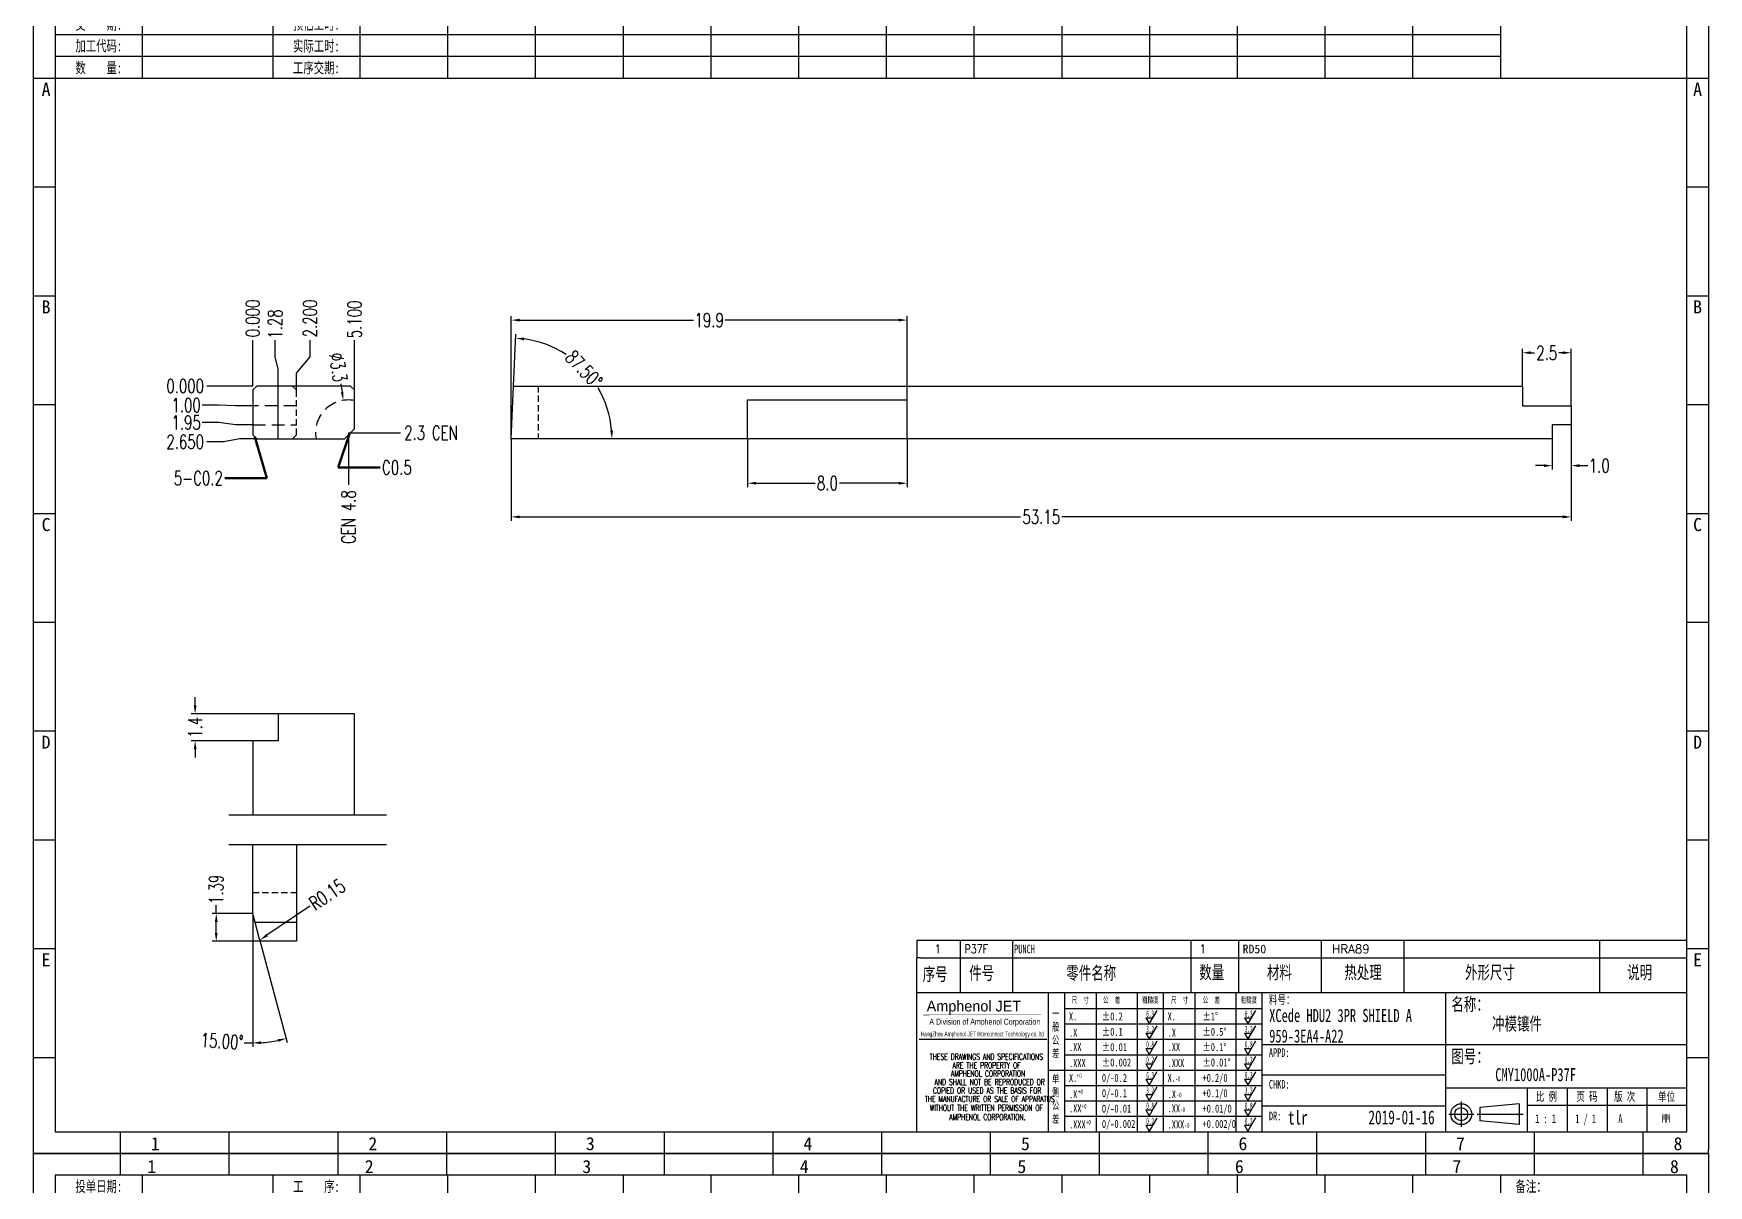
# Model space of a CAD drawing. Header units: millimetres. Extents: x -2852 to 5627, y -2271 to 1849.
# Drawn here: x -622.1 to -538.1, y -187.9 to -130.1 of the extents above; entities that cross this region are included whole.
import ezdxf
from ezdxf.enums import TextEntityAlignment as Align

# ---------------------------------------------------------------- set-up
doc = ezdxf.new("R2010")
doc.units = ezdxf.units.MM
doc.header["$PDSIZE"] = 3
doc.linetypes.add('DASHED', pattern=[19.05, 12.7, -6.35])
doc.linetypes.add('DASHED2', pattern=[9.525, 6.35, -3.175])
for name, color, linetype in [('1', 7, 'Continuous'), ('11', 4, 'DASHED2'), ('41', 1, 'Continuous'), ('PUNCH', 1, 'Continuous')]:
    doc.layers.add(name, color=color, linetype=linetype)
doc.styles.add('CH', font='仿宋_GB2312_0.ttf')
doc.styles.add('jet02', font='simplex.shx', dxfattribs={"width": 0.7})
doc.styles.add('SIMPLEX', font='SIMPLEX')
doc.styles.get("Standard").update_dxf_attribs({"font": '仿宋_GB2312_0.ttf', "width": 0.7})
doc.styles.add('TEXTSTYLE_1', font='TRIUMB.TTF')
doc.styles.add('TEXTSTYLE_2', font='TRIUM.TTF')
doc.styles.add('tk', font='', dxfattribs={"width": 0.7})
doc.styles.add('tk 2', font='仿宋_GB2312_0.ttf', dxfattribs={"width": 0.65})
doc.styles.add('tk 4', font='simplex.shx', dxfattribs={"width": 0.65, "bigfont": 'bigfont.shx'})
doc.styles.get('tk').set_extended_font_data('NSimSun')
doc.dimstyles.new('jet02', dxfattribs={"dimtxt": 3.5, "dimasz": 2.1, "dimexe": 1, "dimexo": 0, "dimgap": 0.5, "dimtad": 0, "dimtoh": 1, "dimdec": 3, "dimzin": 9, "dimdsep": 46, "dimtxsty": 'jet02', "dimcen": 0, "dimclrt": 256, "dimazin": 2, "dimtfac": 1, "dimtdec": 3, "dimtofl": 0, "dimtmove": 0, "dimatfit": 1, "dimfxl": 0, "dimarcsym": 0})

# ---------------------------------------------------------------- blocks, each defined once
blk = doc.blocks.new('A3-N')
at = {"layer": '1', "color": 1}
for p, q in [((0, 0), (0, 296.73)), ((0, 296.73), (420, 296.73)), ((21.82, 291.27), (21.82, 296.73)), ((49.09, 291.27), (49.09, 296.73)), ((76.36, 291.27), (76.36, 296.73)), ((103.64, 291.27), (103.64, 296.73)), ((103.64, 291.27), (103.64, 296.73)), ((103.64, 291.27), (103.64, 296.73)), ((130.91, 291.27), (130.91, 296.73)), ((158.18, 291.27), (158.18, 296.73)), ((185.45, 291.27), (185.45, 296.73)), ((212.73, 291.27), (212.73, 296.73)), ((240, 291.27), (240, 296.73)), ((267.27, 291.27), (267.27, 296.73)), ((294.55, 291.27), (294.55, 296.73)), ((321.82, 291.27), (321.82, 296.73)), ((349.09, 291.27), (349.09, 296.73)), ((376.36, 291.27), (376.36, 296.73)), ((403.64, 291.27), (403.64, 296.73)), ((420, 296.73), (420, 1)), ((5.45, 269.45), (0, 269.45)), ((420, 269.45), (414.55, 269.45)), ((5.45, 242.18), (0, 242.18)), ((420, 242.18), (414.55, 242.18)), ((5.45, 214.91), (0, 214.91)), ((420, 214.91), (414.55, 214.91)), ((5.45, 187.64), (0, 187.64)), ((420, 187.64), (414.55, 187.64)), ((5.45, 160.36), (0, 160.36)), ((420, 160.36), (414.55, 160.36)), ((5.45, 133.09), (0, 133.09)), ((420, 133.09), (414.55, 133.09)), ((5.45, 105.82), (0, 105.82)), ((420, 105.82), (414.55, 105.82)), ((5.45, 78.55), (0, 78.55)), ((420, 78.55), (414.55, 78.55)), ((5.45, 51.27), (0, 51.27)), ((420, 51.27), (414.55, 51.27)), ((222.45, 49.09), (221.45, 49.09)), ((221.45, 49.09), (221.45, 40.36)), ((222.45, 49.09), (414.55, 49.09)), ((232.36, 49.09), (232.36, 40.36)), ((245.45, 49.09), (245.45, 40.36)), ((290.18, 49.09), (290.18, 40.36)), ((302.18, 49.09), (302.18, 40.36)), ((322.91, 49.09), (322.91, 40.36)), ((343.64, 49.09), (343.64, 40.36)), ((392.73, 40.36), (392.73, 49.09)), ((258.55, 40.36), (258.55, 5.44)), ((266.45, 40.36), (266.45, 5.44)), ((276.78, 40.36), (276.78, 5.45)), ((291.18, 40.36), (291.18, 5.45)), ((301.51, 40.37), (301.51, 5.46)), ((308.01, 40.36), (308.01, 5.45)), ((354.09, 40.36), (354.09, 5.45)), ((308.01, 32.39), (258.55, 32.39)), ((308.01, 28.54), (258.55, 28.54)), ((414.55, 27.27), (308.01, 27.27)), ((5.45, 24), (0, 24)), ((308.01, 24.69), (258.55, 24.69)), ((420, 24), (414.55, 24)), ((308.01, 16.99), (258.55, 16.99)), ((354.09, 19.63), (308.01, 19.63)), ((308.01, 13.14), (258.55, 13.14)), ((414.55, 16.36), (354.09, 16.36)), ((374.55, 16.36), (374.55, 5.45)), ((384.55, 16.36), (384.55, 5.45)), ((394.55, 16.36), (394.55, 5.45)), ((404.55, 16.36), (404.55, 5.45)), ((308.01, 9.29), (258.55, 9.29)), ((308.01, 11.99), (354.09, 11.99)), ((372.51, 12.49), (362.69, 11.5)), ((362.69, 11.5), (362.69, 8.23)), ((372.51, 12.49), (372.51, 7.25)), ((414.55, 12), (374.55, 12)), ((21.82, 0), (21.82, 5.45)), ((49.09, 0), (49.09, 5.45)), ((76.36, 0), (76.36, 5.45)), ((103.64, 0), (103.64, 5.45)), ((130.91, 0), (130.91, 5.45)), ((158.18, 0), (158.18, 5.45)), ((185.45, 0), (185.45, 5.45)), ((212.73, 0), (212.73, 5.45)), ((240, 0), (240, 5.45)), ((267.27, 0), (267.27, 5.45)), ((294.55, 0), (294.55, 5.45)), ((321.82, 0), (321.82, 5.45)), ((349.09, 0), (349.09, 5.45)), ((372.51, 7.25), (362.69, 8.23)), ((376.36, 0), (376.36, 5.45)), ((403.64, 0), (403.64, 5.45)), ((1, 0), (0, 0)), ((420, 0), (1, 0)), ((420, 0), (420, 1))]:
    blk.add_line(p, q, dxfattribs=at)
at = {"layer": '1'}
for p, q in [((414.55, 278.18), (414.55, 284.73)), ((221.45, 40.36), (221.45, 5.45)), ((221.45, 40.36), (414.55, 40.36)), ((221.45, 40.36), (414.55, 40.36)), ((254.41, 40.36), (254.41, 5.45)), ((283.28, 40.36), (283.28, 5.45)), ((308.01, 36.24), (258.55, 36.24)), ((222.08, 28.67), (254.12, 28.67)), ((308.01, 20.84), (254.41, 20.84))]:
    blk.add_line(p, q, dxfattribs=at)
at = {"layer": '1', "color": 1, "ltscale": 0.05}
for p, q in [((278.93, 34.04), (279.79, 32.56)), ((278.93, 34.04), (280.65, 34.04)), ((281.68, 35.84), (279.79, 32.56)), ((303.66, 34.05), (304.52, 32.56)), ((303.66, 34.05), (305.38, 34.05)), ((306.41, 35.84), (304.52, 32.56)), ((278.93, 30.19), (279.79, 28.71)), ((278.93, 30.19), (280.65, 30.19)), ((281.68, 31.99), (279.79, 28.71)), ((303.66, 30.2), (305.38, 30.2)), ((303.66, 30.2), (304.52, 28.71)), ((306.41, 31.99), (304.52, 28.71)), ((278.93, 26.34), (279.79, 24.86)), ((278.93, 26.34), (280.65, 26.34)), ((281.68, 28.14), (279.79, 24.86)), ((303.66, 26.35), (304.52, 24.86)), ((303.66, 26.35), (305.38, 26.35)), ((306.41, 28.14), (304.52, 24.86)), ((278.93, 22.49), (280.65, 22.49)), ((278.93, 22.49), (279.79, 21.01)), ((281.68, 24.29), (279.79, 21.01)), ((303.66, 22.5), (305.38, 22.5)), ((303.66, 22.5), (304.52, 21.01)), ((306.41, 24.29), (304.52, 21.01)), ((278.93, 18.66), (279.79, 17.17)), ((278.93, 18.66), (280.65, 18.66)), ((281.68, 20.45), (279.79, 17.17)), ((303.66, 18.66), (304.52, 17.18)), ((303.66, 18.66), (305.38, 18.66)), ((306.41, 20.46), (304.52, 17.18)), ((278.93, 14.81), (280.65, 14.81)), ((278.93, 14.81), (279.79, 13.32)), ((281.68, 16.6), (279.79, 13.32)), ((281.68, 12.75), (279.79, 9.47)), ((303.66, 14.81), (305.38, 14.81)), ((303.66, 14.81), (304.52, 13.33)), ((306.41, 16.61), (304.52, 13.33)), ((306.41, 12.76), (304.52, 9.48)), ((278.93, 10.96), (279.79, 9.47)), ((278.93, 10.96), (280.65, 10.96)), ((281.68, 8.9), (279.79, 5.62)), ((303.66, 10.96), (304.52, 9.48)), ((303.66, 10.96), (305.38, 10.96)), ((306.41, 8.91), (304.52, 5.63)), ((278.93, 7.11), (279.79, 5.62)), ((278.93, 7.11), (280.65, 7.11)), ((303.66, 7.11), (305.38, 7.11)), ((303.66, 7.11), (304.52, 5.63))]:
    blk.add_line(p, q, dxfattribs=at)
at = {"layer": '1', "color": 1, "ltscale": 0.1}
for p, q in [((358.01, 13.02), (358.01, 6.71)), ((354.86, 9.87), (361.17, 9.87)), ((362.03, 9.87), (373.54, 9.87))]:
    blk.add_line(p, q, dxfattribs=at)
at = {"layer": '1'}
blk.add_lwpolyline([(221.45, 5.45), (414.55, 5.45), (414.55, 291.27), (5.45, 291.27), (5.45, 5.45), (414.55, 5.45)], dxfattribs=at)
at = {"layer": '1', "color": 7, "linetype": 'Continuous', "const_width": 0.123}
blk.add_lwpolyline([(223.11, 34.74), (252.6, 34.76)], dxfattribs=at)
at = {"layer": '1', "color": 1}
for radius in [2.62, 1.64]:
    blk.add_circle((358.01, 9.87), radius, dxfattribs=at)
at = {"layer": '41'}
for p, q in [((27.27, 291.27), (27.27, 269.45)), ((60, 291.27), (60, 269.45)), ((81.82, 291.27), (81.82, 269.45)), ((103.82, 291.27), (103.82, 269.45)), ((125.82, 291.27), (125.82, 269.45)), ((147.82, 291.27), (147.82, 269.45)), ((169.82, 291.27), (169.82, 269.45)), ((191.82, 291.27), (191.82, 269.45)), ((213.82, 291.27), (213.82, 269.45)), ((235.82, 291.27), (235.82, 269.45)), ((257.82, 291.27), (257.82, 269.45)), ((279.82, 291.27), (279.82, 269.45)), ((301.82, 291.27), (301.82, 269.45)), ((323.82, 291.27), (323.82, 269.45)), ((345.82, 291.27), (345.82, 269.45)), ((367.82, 291.27), (367.82, 269.45)), ((367.82, 285.82), (5.45, 285.82)), ((367.82, 280.36), (5.45, 280.36)), ((367.82, 274.91), (5.45, 274.91)), ((414.55, 269.45), (5.45, 269.45))]:
    blk.add_line(p, q, dxfattribs=at)
at = {"layer": '1', "color": 1}
for s, p in [('1', (29.64, 295.11)), ('2', (84.18, 295.11)), ('3', (138.73, 295.11)), ('4', (193.27, 295.11)), ('5', (247.82, 295.11)), ('6', (302.36, 295.11)), ('7', (356.91, 295.11)), ('8', (411.45, 295.11)), ('1', (30.53, 4.11)), ('2', (85.08, 4.11)), ('3', (139.62, 4.11)), ('4', (194.17, 4.11)), ('5', (248.72, 4.11)), ('6', (303.26, 4.11)), ('7', (357.81, 4.11)), ('8', (412.35, 4.11))]:
    blk.add_text(s, height=3.27, dxfattribs=at).set_placement(p, align=Align.TOP_CENTER)
at = {"layer": '1', "style": 'tk', "width": 0.7}
for s, p in [('投单日期:', (16.36, 288.55)), ('工    序:', (70.91, 288.55)), ('备注：', (375.51, 288.55)), ('交    期:', (16.36, 283.09)), ('预估工时:', (70.91, 283.09)), ('加工代码:', (16.36, 277.64)), ('实际工时:', (70.91, 277.64)), ('数    量:', (16.36, 272.18)), ('工序交期:', (70.91, 272.18))]:
    blk.add_text(s, height=2.727, dxfattribs=at).set_placement(p, align=Align.MIDDLE)
at = {"layer": '1', "color": 1}
for s, p in [('A', (2.04, 268.36)), ('B', (2.04, 213.82)), ('C', (2.04, 159.27)), ('D', (2.04, 104.73)), ('E', (2.04, 50.18))]:
    blk.add_text(s, height=3.27, dxfattribs=at).set_placement(p, align=Align.TOP_LEFT)
for s, p in [('A', (418.37, 268.36)), ('B', (418.37, 213.82)), ('C', (418.37, 159.27)), ('D', (418.37, 104.73)), ('E', (418.37, 50.18))]:
    blk.add_text(s, height=3.27, dxfattribs=at).set_placement(p, align=Align.TOP_RIGHT)
at = {"layer": '1', "color": 1, "style": 'tk 2', "width": 0.7}
for s, height, p in [('序号', 3.273, (222.96, 43.34)), ('件号', 3.273, (234.62, 43.61)), ('零件名称', 3.273, (258.97, 43.61)), ('数量', 3.273, (292.3, 43.78)), ('材料', 3.273, (309.27, 43.78)), ('热处理', 3.273, (328.71, 43.78)), ('外形尺寸', 3.273, (358.94, 43.78)), ('说明', 3.273, (399.61, 43.78)), ('料号：', 2.182, (309.77, 37.46)), ('名称：', 3.273, (355.52, 35.79)), ('图号：', 3.273, (355.52, 22.7)), ('比 例', 2.182, (376.69, 13.18)), ('页 码', 2.182, (386.85, 13.18)), ('版 次', 2.182, (396.31, 13.18)), ('单位', 2.182, (407.35, 13.18))]:
    blk.add_text(s, height=height, dxfattribs=at).set_placement(p)
at = {"layer": '1', "color": 7, "linetype": 'Continuous', "style": 'TEXTSTYLE_1'}
blk.add_text('Amphenol JET', height=2.7, dxfattribs=at).set_placement((223.96, 35.61))
at = {"layer": '1', "color": 7, "linetype": 'Continuous'}
for s, height, style, width, p in [('A Division of Amphenol Corporation', 1.5, 'TEXTSTYLE_2', 0.7, (224.64, 32.29)), ('HangZhou Amphenol JET Interconnect Technology co.,ltd ', 1.2, 'TEXTSTYLE_2', 0.6, (222.47, 29.36)), ('THESE DRAWINGS AND SPECIFICATIONS', 1.5, 'tk 4', 0.6, (224.73, 23.52)), ('ARE THE PROPERTY OF', 1.5, 'tk 4', 0.6, (230.45, 21.35)), ('AND SHALL NOT BE REPRODUCED OR', 1.5, 'tk 4', 0.6, (225.95, 17.17)), ('AMPHENOL CORPORATION', 1.5, 'tk 4', 0.6, (230.04, 19.27)), ('THE MANUFACTURE OR SALE OF APPARATUS', 1.5, 'tk 4', 0.6, (223.5, 12.92)), ('COPIED OR USED AS THE BASIS FOR', 1.5, 'tk 4', 0.6, (225.54, 15.02)), ('WITHOUT THE WRITTEN PERMISSION OF', 1.5, 'tk 4', 0.6, (224.73, 10.67)), ('AMPHENOL CORPORATION.', 1.5, 'tk 4', 0.6, (229.63, 8.4))]:
    blk.add_text(s, height=height, dxfattribs=dict(at, style=style, width=width)).set_placement(p)
at = {"layer": '1', "color": 1, "style": 'tk 2', "width": 0.7}
for s, p in [('X.', (259.64, 34.37)), ('%%P0.2', (267.9, 34.37)), ('X.', (284.37, 34.37)), ('%%P1%%D', (293.12, 34.37)), ('.X', (259.64, 30.28)), ('%%P0.1', (267.9, 30.52)), ('.X', (284.37, 30.28)), ('%%P0.5%%D', (293.12, 30.52)), ('.XX', (259.64, 26.71)), ('%%P0.01', (267.9, 26.67)), ('.XX', (284.37, 26.71)), ('%%P0.1%%D', (293.12, 26.67)), ('.XXX', (259.64, 22.68)), ('%%P0.002', (267.9, 22.82)), ('.XXX', (284.37, 22.68)), ('%%P0.01%%D', (293.12, 22.82)), ('X.', (259.64, 18.97)), ('0/-0.2', (267.9, 18.97)), ('X.', (284.37, 18.97)), ('+0.2/0', (293.12, 18.97)), ('.X', (259.64, 14.88)), ('0/-0.1', (267.9, 15.12)), ('.X', (284.37, 14.88)), ('+0.1/0', (293.12, 15.12)), ('.XX', (259.64, 11.31)), ('0/-0.01', (267.9, 11.27)), ('0/-0.002', (267.9, 7.42)), ('.XX', (284.37, 11.31)), ('+0.01/0', (293.12, 11.27)), ('+0.002/0', (293.12, 7.42)), ('.XXX', (259.64, 7.28)), ('.XXX', (284.37, 7.28))]:
    blk.add_text(s, height=2, dxfattribs=at).set_placement(p, align=Align.MIDDLE_LEFT)
at = {"layer": '1', "color": 1, "ltscale": 0.05, "style": 'tk 2', "width": 0.5}
for s, p in [('6.3', (279.01, 34.26)), ('6.3', (303.74, 34.27)), ('3.2', (279.01, 30.41)), ('3.2', (303.74, 30.42)), ('0.8', (279.01, 26.56)), ('0.8', (303.74, 26.57)), ('0.2', (279.01, 22.71)), ('0.2', (303.74, 22.72)), ('6.3', (279.01, 18.87)), ('6.3', (303.74, 18.88)), ('3.2', (279.01, 15.02)), ('0.8', (279.01, 11.17)), ('3.2', (303.74, 15.03)), ('0.8', (303.74, 11.18)), ('0.2', (279.01, 7.32)), ('0.2', (303.74, 7.33))]:
    blk.add_text(s, height=1.6, dxfattribs=at).set_placement(p)
at = {"layer": '1', "style": 'tk 2', "width": 0.7}
for s, p in [('APPD:', (309.77, 24.21)), ('CHKD:', (309.77, 16.27)), ('DR:', (309.77, 8.35))]:
    blk.add_text(s, height=2.182, dxfattribs=at).set_placement(p)
at = {"layer": '1', "color": 7, "style": 'tk 2', "width": 0.7}
blk.add_text('MM', height=2.182, dxfattribs=at).set_placement((408.31, 7.75))
at = {"layer": '1', "color": 1, "ltscale": 0.05, "char_height": 1.5, "width": 6.3627, "attachment_point": 1, "style": 'tk 2'}
for s, insert in [('尺  寸', (260.31, 39.25)), ('公  差', (268.17, 39.25)), ('粗糙度', (277.98, 39.25)), ('尺  寸', (285.2, 39.25)), ('公  差', (293.18, 39.25)), ('粗糙度', (302.71, 39.26))]:
    blk.add_mtext(s, dxfattribs=dict(at, insert=insert))
at = {"layer": '1', "ltscale": 0.05, "char_height": 2, "width": 2.5195, "attachment_point": 1, "style": 'tk 2'}
for s, insert in [('一般公差', (255.39, 36.11)), ('单侧公差', (255.39, 19.71))]:
    blk.add_mtext(s, dxfattribs=dict(at, insert=insert))
at = {"layer": '1', "color": 1, "ltscale": 0.05, "char_height": 1.2, "width": 5.1396, "attachment_point": 1, "line_spacing_factor": 0.8, "style": 'tk 2'}
for s, insert in [('+0', (261.58, 20.13)), ('-0', (286.31, 19.33)), ('+0', (261.88, 16.09)), ('-0', (286.61, 15.29)), ('+0', (262.79, 12.45)), ('+0', (263.87, 8.44)), ('-0', (287.51, 11.65)), ('-0', (288.59, 7.64))]:
    blk.add_mtext(s, dxfattribs=dict(at, insert=insert))
at = {"layer": '1', "style": 'tk 2', "width": 0.7}
for tag, p in [('PATR-NO1', (309.84, 32.96)), ('TITLE', (365.74, 30.9)), ('PATR-NO2', (309.84, 27.81)), ('DWG-NO:', (366.54, 18.14))]:
    blk.add_attdef(tag, p, '', height=3.27, dxfattribs=at)
at = {"layer": '1', "color": 1, "style": 'tk 2', "width": 0.7}
for tag, p in [('DRAW', (314.55, 7.27)), ('DATE', (334.72, 7.32))]:
    blk.add_attdef(tag, p, '', height=3.49, dxfattribs=at)
at = {"layer": '1', "style": 'tk 2', "width": 0.7}
for tag, p in [('SCALE', (376.55, 8.73)), ('SHEET', (386.6, 8.72)), ('REV', (397.38, 8.73))]:
    blk.add_attdef(tag, text='', height=2.18, dxfattribs=at).set_placement(p, align=Align.MIDDLE_LEFT)
blk = doc.blocks.new('FB3')
at = {"layer": '1', "color": 1}
for p, q in [((0, 4.36), (193.09, 4.36)), ((0, 4.36), (0, 0)), ((10.91, 4.36), (10.91, 0)), ((24, 4.36), (24, 0)), ((68.73, 4.36), (68.73, 0)), ((80.73, 4.36), (80.73, 0)), ((101.45, 4.36), (101.45, 0)), ((122.18, 4.36), (122.18, 0)), ((171.27, 0), (171.27, 4.36))]:
    blk.add_line(p, q, dxfattribs=at)
at = {"layer": '1'}
for tag, style, p in [('ITEM', 'SIMPLEX', (4.36, 2.18)), ('PARTNO', 'SIMPLEX', (12, 2.18)), ('QTY', 'SIMPLEX', (74.18, 2.18)), ('MATL', 'CH', (81.72, 2.18)), ('FINISH', 'SIMPLEX', (104.17, 2.18)), ('SPEC', 'SIMPLEX', (130.91, 2.18)), ('REMARK', 'SIMPLEX', (174.06, 2.18))]:
    blk.add_attdef(tag, text='', height=2.18, dxfattribs=dict(at, style=style)).set_placement(p, align=Align.MIDDLE_LEFT)
at = {"layer": '1', "style": 'tk', "width": 0.7}
blk.add_attdef('DIE', text='', height=2.18, dxfattribs=at).set_placement((24.43, 2.18), align=Align.MIDDLE_LEFT)
blk = doc.blocks.new('*D2829')
at = {"layer": '41', "ltscale": 0.05}
blk.add_line((304.063, -2600.215), (301.758, -2600.215), dxfattribs=at)
at = {"layer": 'Defpoints', "color": 0, "ltscale": 0.05}
for p in [(301.758, -2600.215), (304.063, -2600.215), (304.063, -2600.215)]:
    blk.add_point(p, dxfattribs=at)
at = {"layer": '41', "ltscale": 0.05, "insert": (300.678, -2600.215), "char_height": 0.7, "attachment_point": 5, "style": 'jet02'}
blk.add_mtext('0.000', dxfattribs=at)
blk = doc.blocks.new('*D2830')
at = {"layer": '41', "ltscale": 0.05}
for p, q in [((302.598, -2603.013), (301.758, -2603.013)), ((303.423, -2602.865), (302.598, -2603.013)), ((304.263, -2602.865), (303.423, -2602.865))]:
    blk.add_line(p, q, dxfattribs=at)
at = {"layer": 'Defpoints', "color": 0, "ltscale": 0.05}
for p in [(304.063, -2600.215), (301.758, -2603.013), (304.263, -2602.865)]:
    blk.add_point(p, dxfattribs=at)
at = {"layer": '41', "ltscale": 0.05, "insert": (300.678, -2603.013), "char_height": 0.7, "attachment_point": 5, "style": 'jet02'}
blk.add_mtext('2.650', dxfattribs=at)
blk = doc.blocks.new('*D2831')
at = {"layer": '41', "ltscale": 0.05}
for p, q in [((302.365, -2602.047), (301.525, -2602.047)), ((303.205, -2602.165), (302.365, -2602.047)), ((304.063, -2602.165), (303.205, -2602.165))]:
    blk.add_line(p, q, dxfattribs=at)
at = {"layer": 'Defpoints', "color": 0, "ltscale": 0.05}
for p in [(304.063, -2600.215), (301.525, -2602.047), (304.063, -2602.165)]:
    blk.add_point(p, dxfattribs=at)
at = {"layer": '41', "ltscale": 0.05, "insert": (300.725, -2602.047), "char_height": 0.7, "attachment_point": 5, "style": 'jet02'}
blk.add_mtext('1.95', dxfattribs=at)
blk = doc.blocks.new('*D2832')
at = {"layer": '41', "ltscale": 0.05}
for p, q in [((302.365, -2601.172), (301.525, -2601.172)), ((303.205, -2601.215), (302.365, -2601.172)), ((304.063, -2601.215), (303.205, -2601.215))]:
    blk.add_line(p, q, dxfattribs=at)
at = {"layer": 'Defpoints', "color": 0, "ltscale": 0.05}
for p in [(304.063, -2600.215), (301.525, -2601.172), (304.063, -2601.215)]:
    blk.add_point(p, dxfattribs=at)
at = {"layer": '41', "ltscale": 0.05, "insert": (300.725, -2601.172), "char_height": 0.7, "attachment_point": 5, "style": 'jet02'}
blk.add_mtext('1.00', dxfattribs=at)
blk = doc.blocks.new('*D2833')
at = {"layer": '41', "ltscale": 0.05}
blk.add_line((308.863, -2602.565), (311.469, -2602.565), dxfattribs=at)
at = {"layer": 'Defpoints', "color": 0, "ltscale": 0.05}
for p in [(304.063, -2600.215), (308.863, -2602.565), (311.469, -2602.565)]:
    blk.add_point(p, dxfattribs=at)
at = {"layer": '41', "ltscale": 0.05, "insert": (313.004, -2602.565), "char_height": 0.7, "attachment_point": 5, "style": 'jet02'}
blk.add_mtext('2.3{\\C1; CEN }', dxfattribs=at)
blk = doc.blocks.new('*D2834')
at = {"layer": '41', "ltscale": 0.05}
blk.add_line((304.063, -2600.215), (304.063, -2597.909), dxfattribs=at)
at = {"layer": 'Defpoints', "color": 0, "ltscale": 0.05}
for p in [(304.063, -2597.909), (304.063, -2600.215), (304.063, -2600.215)]:
    blk.add_point(p, dxfattribs=at)
at = {"layer": '41', "ltscale": 0.05, "insert": (304.063, -2596.829), "char_height": 0.7, "attachment_point": 5, "rotation": 90, "style": 'jet02'}
blk.add_mtext('0.000', dxfattribs=at)
blk = doc.blocks.new('*D2835')
at = {"layer": '41', "ltscale": 0.05}
for p, q in [((305.188, -2598.749), (305.188, -2597.909)), ((305.338, -2599.375), (305.188, -2598.749)), ((305.338, -2600.215), (305.338, -2599.375))]:
    blk.add_line(p, q, dxfattribs=at)
at = {"layer": 'Defpoints', "color": 0, "ltscale": 0.05}
for p in [(305.188, -2597.909), (304.063, -2600.215), (305.338, -2600.215)]:
    blk.add_point(p, dxfattribs=at)
at = {"layer": '41', "ltscale": 0.05, "insert": (305.188, -2597.109), "char_height": 0.7, "attachment_point": 5, "rotation": 90, "style": 'jet02'}
blk.add_mtext('1.28', dxfattribs=at)
blk = doc.blocks.new('*D2836')
at = {"layer": '41', "ltscale": 0.05}
for p, q in [((306.938, -2598.749), (306.938, -2597.909)), ((306.263, -2599.575), (306.938, -2598.749)), ((306.263, -2600.415), (306.263, -2599.575))]:
    blk.add_line(p, q, dxfattribs=at)
at = {"layer": 'Defpoints', "color": 0, "ltscale": 0.05}
for p in [(306.938, -2597.909), (304.063, -2600.215), (306.263, -2600.415)]:
    blk.add_point(p, dxfattribs=at)
at = {"layer": '41', "ltscale": 0.05, "insert": (306.938, -2596.829), "char_height": 0.7, "attachment_point": 5, "rotation": 90, "style": 'jet02'}
blk.add_mtext('2.200', dxfattribs=at)
blk = doc.blocks.new('*D2837')
at = {"layer": '41', "ltscale": 0.05}
blk.add_line((309.163, -2600.415), (309.163, -2597.909), dxfattribs=at)
at = {"layer": 'Defpoints', "color": 0, "ltscale": 0.05}
for p in [(309.163, -2597.909), (304.063, -2600.215), (309.163, -2600.415)]:
    blk.add_point(p, dxfattribs=at)
at = {"layer": '41', "ltscale": 0.05, "insert": (309.163, -2596.876), "char_height": 0.7, "attachment_point": 5, "rotation": 90, "style": 'jet02'}
blk.add_mtext('5.100', dxfattribs=at)
blk = doc.blocks.new('*D2838')
at = {"layer": '41', "ltscale": 0.05}
blk.add_line((308.863, -2602.565), (308.863, -2605.17), dxfattribs=at)
at = {"layer": 'Defpoints', "color": 0, "ltscale": 0.05}
for p in [(304.063, -2600.215), (308.863, -2602.565), (308.863, -2605.17)]:
    blk.add_point(p, dxfattribs=at)
at = {"layer": '41', "ltscale": 0.05, "insert": (308.863, -2606.95), "char_height": 0.7, "attachment_point": 5, "rotation": 90, "style": 'jet02'}
blk.add_mtext('{\\C1; CEN }4.8', dxfattribs=at)
blk = doc.blocks.new('*D2839')
at = {"layer": '41', "ltscale": 0.05}
blk.add_line((308.481, -2600.104), (308.546, -2600.519), dxfattribs=at)
blk.add_solid([(308.615, -2600.508), (308.477, -2600.53), (308.61, -2600.934)], dxfattribs=at)
at = {"layer": 'Defpoints', "color": 0, "ltscale": 0.05}
for p in [(308.61, -2600.934), (309.117, -2604.195)]:
    blk.add_point(p, dxfattribs=at)
at = {"layer": '41', "ltscale": 0.05, "insert": (308.353, -2599.279), "char_height": 0.7, "attachment_point": 5, "rotation": 278.82984, "style": 'jet02'}
blk.add_mtext('∅3.3', dxfattribs=at)
blk = doc.blocks.new('*D2840')
at = {"layer": '41', "ltscale": 0.05}
for p, q in [((317.031, -2602.865), (317.031, -2596.711)), ((317.451, -2596.911), (326.17, -2596.911)), ((336.465, -2596.911), (327.747, -2596.911)), ((336.885, -2600.215), (336.885, -2596.711))]:
    blk.add_line(p, q, dxfattribs=at)
for points in [[(317.451, -2596.841), (317.451, -2596.981), (317.031, -2596.911)], [(336.465, -2596.841), (336.465, -2596.981), (336.885, -2596.911)]]:
    blk.add_solid(points, dxfattribs=at)
at = {"layer": 'Defpoints', "color": 0, "ltscale": 0.05}
for p in [(336.885, -2596.911), (336.885, -2600.215), (317.031, -2602.865)]:
    blk.add_point(p, dxfattribs=at)
at = {"layer": '41', "ltscale": 0.05, "insert": (326.958, -2596.911), "char_height": 0.7, "attachment_point": 5, "style": 'jet02'}
blk.add_mtext('19.9', dxfattribs=at)
blk = doc.blocks.new('*D2841')
at = {"layer": '41', "ltscale": 0.05}
for p, q in [((328.885, -2602.865), (328.885, -2605.288)), ((336.885, -2602.865), (336.885, -2605.288)), ((329.305, -2605.088), (332.272, -2605.088)), ((336.465, -2605.088), (333.498, -2605.088))]:
    blk.add_line(p, q, dxfattribs=at)
for points in [[(329.305, -2605.018), (329.305, -2605.158), (328.885, -2605.088)], [(336.465, -2605.018), (336.465, -2605.158), (336.885, -2605.088)]]:
    blk.add_solid(points, dxfattribs=at)
at = {"layer": 'Defpoints', "color": 0, "ltscale": 0.05}
for p in [(328.885, -2602.865), (336.885, -2602.865), (336.885, -2605.088)]:
    blk.add_point(p, dxfattribs=at)
at = {"layer": '41', "ltscale": 0.05, "insert": (332.885, -2605.088), "char_height": 0.7, "attachment_point": 5, "style": 'jet02'}
blk.add_mtext('8.0', dxfattribs=at)
blk = doc.blocks.new('*D2842')
at = {"layer": '41', "ltscale": 0.05}
for p, q in [((370.185, -2602.165), (370.185, -2606.975)), ((317.031, -2602.865), (317.031, -2606.975)), ((317.451, -2606.775), (342.575, -2606.775)), ((369.765, -2606.775), (344.642, -2606.775))]:
    blk.add_line(p, q, dxfattribs=at)
for points in [[(317.451, -2606.705), (317.451, -2606.845), (317.031, -2606.775)], [(369.765, -2606.705), (369.765, -2606.845), (370.185, -2606.775)]]:
    blk.add_solid(points, dxfattribs=at)
at = {"layer": 'Defpoints', "color": 0, "ltscale": 0.05}
for p in [(370.185, -2602.165), (317.031, -2602.865), (370.185, -2606.775)]:
    blk.add_point(p, dxfattribs=at)
at = {"layer": '41', "ltscale": 0.05, "insert": (343.608, -2606.775), "char_height": 0.7, "attachment_point": 5, "style": 'jet02'}
blk.add_mtext('53.15', dxfattribs=at)
blk = doc.blocks.new('*D2843')
at = {"layer": '41', "ltscale": 0.05}
for p, q in [((370.185, -2602.165), (370.185, -2604.407)), ((369.235, -2602.865), (369.235, -2604.407)), ((368.815, -2604.207), (368.395, -2604.207)), ((370.605, -2604.207), (371.025, -2604.207))]:
    blk.add_line(p, q, dxfattribs=at)
for points in [[(368.815, -2604.137), (368.815, -2604.277), (369.235, -2604.207)], [(370.605, -2604.137), (370.605, -2604.277), (370.185, -2604.207)]]:
    blk.add_solid(points, dxfattribs=at)
at = {"layer": 'Defpoints', "color": 0, "ltscale": 0.05}
for p in [(370.185, -2602.165), (369.235, -2602.865), (370.185, -2604.207)]:
    blk.add_point(p, dxfattribs=at)
at = {"layer": '41', "ltscale": 0.05, "insert": (371.592, -2604.207), "char_height": 0.7, "attachment_point": 5, "style": 'jet02'}
blk.add_mtext('1.0', dxfattribs=at)
blk = doc.blocks.new('*D2844')
at = {"layer": '41', "ltscale": 0.05}
for p, q in [((367.735, -2600.215), (367.735, -2598.347)), ((368.155, -2598.547), (368.347, -2598.547)), ((369.765, -2598.547), (369.573, -2598.547)), ((370.185, -2601.215), (370.185, -2598.347))]:
    blk.add_line(p, q, dxfattribs=at)
for points in [[(368.155, -2598.477), (368.155, -2598.617), (367.735, -2598.547)], [(369.765, -2598.477), (369.765, -2598.617), (370.185, -2598.547)]]:
    blk.add_solid(points, dxfattribs=at)
at = {"layer": 'Defpoints', "color": 0, "ltscale": 0.05}
for p in [(367.735, -2598.547), (367.735, -2600.215), (370.185, -2601.215)]:
    blk.add_point(p, dxfattribs=at)
at = {"layer": '41', "ltscale": 0.05, "insert": (368.96, -2598.547), "char_height": 0.7, "attachment_point": 5, "style": 'jet02'}
blk.add_mtext('2.5', dxfattribs=at)
blk = doc.blocks.new('*D2845')
at = {"layer": '41', "ltscale": 0.05}
blk.add_line((317.147, -2600.215), (317.26, -2597.621), dxfattribs=at)
for start, end in [(57.05307, 82.732), (4.768, 30.44693)]:
    blk.add_arc((317.031, -2602.865), 5.048, start, end, dxfattribs=at)
for points in [[(317.664, -2597.926), (317.676, -2597.787), (317.252, -2597.821)], [(322.132, -2602.442), (321.993, -2602.448), (322.08, -2602.865)]]:
    blk.add_solid(points, dxfattribs=at)
at = {"layer": 'Defpoints', "color": 0, "ltscale": 0.05}
for p in [(317.147, -2600.215), (321.44, -2600.404), (317.031, -2602.865), (317.031, -2602.865), (369.235, -2602.865)]:
    blk.add_point(p, dxfattribs=at)
at = {"layer": '41', "ltscale": 0.05, "insert": (320.678, -2599.374), "char_height": 0.7, "attachment_point": 5, "rotation": 313.75, "style": 'jet02'}
blk.add_mtext('87.50°', dxfattribs=at)
blk = doc.blocks.new('*D2846')
at = {"layer": '41', "ltscale": 0.05}
for p, q in [((301.177, -2616.227), (301.177, -2615.807)), ((305.338, -2616.647), (300.977, -2616.647)), ((304.063, -2618), (300.977, -2618)), ((301.177, -2618.42), (301.177, -2618.84))]:
    blk.add_line(p, q, dxfattribs=at)
for points in [[(301.107, -2616.227), (301.247, -2616.227), (301.177, -2616.647)], [(301.107, -2618.42), (301.247, -2618.42), (301.177, -2618)]]:
    blk.add_solid(points, dxfattribs=at)
at = {"layer": 'Defpoints', "color": 0, "ltscale": 0.05}
for p in [(305.338, -2616.647), (301.177, -2618), (304.063, -2618)]:
    blk.add_point(p, dxfattribs=at)
at = {"layer": '41', "ltscale": 0.05, "insert": (301.177, -2617.323), "char_height": 0.7, "attachment_point": 5, "rotation": 90, "style": 'jet02'}
blk.add_mtext('1.4', dxfattribs=at)
blk = doc.blocks.new('*D2847')
at = {"layer": '41', "ltscale": 0.05}
for p, q in [((304.063, -2626.654), (302.035, -2626.654)), ((302.235, -2626.654), (302.235, -2626.234)), ((302.235, -2627.628), (302.235, -2627.074)), ((304.552, -2628.048), (302.035, -2628.048))]:
    blk.add_line(p, q, dxfattribs=at)
for points in [[(302.165, -2627.074), (302.305, -2627.074), (302.235, -2626.654)], [(302.165, -2627.628), (302.305, -2627.628), (302.235, -2628.048)]]:
    blk.add_solid(points, dxfattribs=at)
at = {"layer": 'Defpoints', "color": 0, "ltscale": 0.05}
for p in [(302.235, -2626.654), (304.063, -2626.654), (304.552, -2628.048)]:
    blk.add_point(p, dxfattribs=at)
at = {"layer": '41', "ltscale": 0.05, "insert": (302.235, -2625.445), "char_height": 0.7, "attachment_point": 5, "rotation": 90, "style": 'jet02'}
blk.add_mtext('1.39', dxfattribs=at)
blk = doc.blocks.new('*D2848')
at = {"layer": '41', "ltscale": 0.05}
for p, q in [((304.063, -2626.654), (304.063, -2633.345)), ((304.407, -2627.937), (305.795, -2633.117))]:
    blk.add_line(p, q, dxfattribs=at)
for start, end in [(266.29219, 270), (273.70781, 281.29219)]:
    blk.add_arc((304.063, -2626.654), 6.491, start, end, dxfattribs=at)
for points in [[(304.486, -2633.201), (304.481, -2633.061), (304.063, -2633.145)], [(305.319, -2632.951), (305.35, -2633.087), (305.744, -2632.924)]]:
    blk.add_solid(points, dxfattribs=at)
at = {"layer": 'Defpoints', "color": 0, "ltscale": 0.05}
for p in [(304.063, -2623.197), (304.063, -2626.654), (304.063, -2626.654), (304.407, -2627.937), (305.191, -2633.046)]:
    blk.add_point(p, dxfattribs=at)
at = {"layer": '41', "ltscale": 0.05, "insert": (302.531, -2633.059), "char_height": 0.7, "attachment_point": 5, "rotation": 356.29219, "style": 'jet02'}
blk.add_mtext('15.00°', dxfattribs=at)
blk = doc.blocks.new('*D2849')
at = {"layer": '41', "ltscale": 0.05}
blk.add_line((306.932, -2626.291), (304.776, -2627.747), dxfattribs=at)
blk.add_solid([(304.737, -2627.689), (304.815, -2627.805), (304.428, -2627.982)], dxfattribs=at)
at = {"layer": 'Defpoints', "color": 0, "ltscale": 0.05}
for p in [(304.428, -2627.982), (304.552, -2627.898)]:
    blk.add_point(p, dxfattribs=at)
at = {"layer": '41', "ltscale": 0.05, "insert": (307.798, -2625.706), "char_height": 0.7, "attachment_point": 5, "rotation": 34.0358, "style": 'jet02'}
blk.add_mtext('R0.15', dxfattribs=at)

msp = doc.modelspace()

# ---------------------------------------------------------------- linework, layer by layer
at = {"layer": '1', "ltscale": 0.05}
for p, q in [((-610.9442, -147.7848), (-611.1442, -147.9848)), ((-606.2442, -147.7848), (-610.9442, -147.7848)), ((-609.8692, -150.4348), (-609.8692, -147.7848)), ((-606.0442, -147.9848), (-606.2442, -147.7848)), ((-578.3226, -150.4348), (-578.3226, -147.7848)), ((-611.1442, -147.9848), (-611.1442, -150.2348)), ((-606.0442, -149.9348), (-606.0442, -147.9848)), ((-586.3226, -148.4848), (-578.3226, -148.4848)), ((-586.3226, -150.4348), (-586.3226, -148.4848)), ((-611.1442, -150.2348), (-610.9442, -150.4348)), ((-606.5442, -150.4348), (-606.0442, -149.9348)), ((-610.9442, -150.4348), (-606.5442, -150.4348)), ((-611.0251, -174.6685), (-608.9442, -174.6685))]:
    msp.add_line(p, q, dxfattribs=at)
msp.add_lwpolyline([(-545.9726, -149.7348), (-545.9726, -150.4348), (-598.1763, -150.4348), (-598.0606, -147.7848), (-547.4726, -147.7848), (-547.4726, -148.7848), (-545.0226, -148.7848), (-545.0226, -149.7348)], close=True, dxfattribs=at)
msp.add_lwpolyline([(-606.0442, -169.2853), (-606.0442, -164.2168), (-609.8692, -164.2168), (-609.8692, -165.5704), (-611.1442, -165.5704), (-611.1442, -169.2853)], dxfattribs=at)
msp.add_lwpolyline([(-608.9442, -170.7668), (-608.9442, -175.6185), (-610.6554, -175.6185, -0.3394543), (-610.8003, -175.5074), (-611.1442, -174.2238), (-611.1442, -170.7668)], format="xyb", dxfattribs=at)
at = {"layer": '11', "ltscale": 0.05}
for p, q in [((-596.8226, -147.7848), (-596.8226, -150.4348)), ((-611.1442, -173.1685), (-608.9442, -173.1685))]:
    msp.add_line(p, q, dxfattribs=at)
at = {"layer": '11', "linetype": 'DASHED', "ltscale": 0.05}
for p, q in [((-608.9442, -148.7848), (-611.1442, -148.7848)), ((-611.1442, -149.7348), (-608.9442, -149.7348))]:
    msp.add_line(p, q, dxfattribs=at)
at = {"layer": '11', "ltscale": 0.05}
msp.add_lwpolyline([(-609.1442, -150.4348), (-608.9442, -150.2348), (-608.9442, -147.9848), (-609.1442, -147.7848)], dxfattribs=at)
at = {"layer": '11', "linetype": 'DASHED', "ltscale": 0.05}
msp.add_arc((-606.3442, -150.1348), 1.65, 79.524318, 190.475682, dxfattribs=at)
at = {"layer": 'PUNCH', "ltscale": 0.05}
for p, q in [((-612.3368, -169.2853), (-604.4419, -169.2853)), ((-612.3368, -170.7668), (-604.4419, -170.7668))]:
    msp.add_line(p, q, dxfattribs=at)

# ---------------------------------------------------------------- block references
at = {"layer": '1', "ltscale": 0.05, "xscale": 0.2000000000000455, "yscale": 0.2000000000000455, "zscale": 0.2000000000000455}
for p, values in [((-622.1366, -186.2581), {'DWG-NO:': 'CMY1000A-P37F', 'TITLE': '冲模镶件', 'REV': 'A', 'SHEET': '1 / 1', 'DRAW': 'tlr', 'DATE': '2019-01-16', 'PATR-NO1': 'XCede HDU2 3PR SHIELD A', 'PATR-NO2': '959-3EA4-A22', 'SCALE': '1 : 1'}), ((-622.1366, -245.6035), {'DWG-NO:': 'CMY1000A-P37G', 'TITLE': '冲模镶件', 'REV': 'A', 'SHEET': '1 / 1', 'DRAW': 'tlr', 'DATE': '2019-01-16', 'PATR-NO1': 'XCede HDU2 3PR SHIELD A', 'PATR-NO2': '959-3EA4-A22', 'SCALE': '1 : 1'})]:
    msp.add_blockref('A3-N', p, dxfattribs=at).add_auto_attribs(values)
at = {"layer": '1', "ltscale": 0.05}
ref = msp.add_blockref('FB3', (-577.8457, -176.4399), dxfattribs=dict(at, xscale=0.2000000000000455, yscale=0.2000000000000455, zscale=0.2000000000000455))
ref.add_attrib('PARTNO', 'P37F', dxfattribs={"height": 0.43636, "style": 'SIMPLEX', "width": 0.8}).set_placement((-575.4457, -176.0035), align=Align.MIDDLE_LEFT)
ref.add_attrib('ITEM', '1', dxfattribs={"height": 0.4364, "style": 'SIMPLEX'}).set_placement((-576.973, -176.0035), align=Align.MIDDLE_LEFT)
ref.add_attrib('DIE', 'PUNCH', dxfattribs={"height": 0.43636, "style": 'tk', "width": 0.7}).set_placement((-572.9597, -176.0035), align=Align.MIDDLE_LEFT)
ref.add_attrib('QTY', '1', dxfattribs={"height": 0.4364, "style": 'SIMPLEX'}).set_placement((-563.6858, -176.0035), align=Align.MIDDLE_LEFT)
ref.add_attrib('MATL', 'RD50', dxfattribs={"height": 0.43636, "style": 'CH'}).set_placement((-561.5025, -176.0035), align=Align.MIDDLE_LEFT)
ref.add_attrib('FINISH', 'HRA89', dxfattribs={"height": 0.43636, "style": 'SIMPLEX'}).set_placement((-557.0111, -176.0035), align=Align.MIDDLE_LEFT)

# ---------------------------------------------------------------- texts
at = {"layer": '41', "ltscale": 0.05, "char_height": 0.7, "style": 'jet02'}
for s, insert, attachment_point in [('C0.5', (-604.6583, -151.8767), 4), ('5-C0.2', (-612.64, -152.4042), 6)]:
    msp.add_mtext(s, dxfattribs=dict(at, insert=insert, attachment_point=attachment_point))

# ---------------------------------------------------------------- dimensions: what is measured, and where the dimension line sits
at = {"layer": '41', "ltscale": 0.05}
for feature_location, offset, dtype, origin, override, picture, middle, set_off in [((-611.1442337515, -147.7847791674), (0, 2.3051677345), 1, (-611.1442337515, -147.7847791674), {"dimscale": 0.2, "dimtoh": 0, "dimzin": 1, "dimclrd": 256, "dimclre": 256, "dimadec": 3, "dimazin": 0, "dimatfit": 3, "dimlwd": 65535, "dimlwe": 65535}, '*D2834', (-611.1442337515, -144.3996114329), (-915.2077048823, 2452.4298167741)), ((-608.9442, -147.9848), (0.675, 2.5052), 1, (-611.1442, -147.7848), {"dimscale": 0.2, "dimtoh": 0, "dimzin": 1, "dimclrd": 256, "dimclre": 256, "dimadec": 3, "dimazin": 0, "dimatfit": 3, "dimlwd": 65535, "dimlwe": 65535}, '*D2836', (-608.2692, -144.3996), (-915.2077, 2452.4298)), ((-606.0442, -147.9848), (0, 2.5052), 1, (-611.1442, -147.7848), {"dimscale": 0.2, "dimtoh": 0, "dimzin": 1, "dimclrd": 256, "dimclre": 256, "dimadec": 3, "dimazin": 0, "dimatfit": 3, "dimlwd": 65535, "dimlwe": 65535}, '*D2837', (-606.0442, -144.4463), (-915.2077, 2452.4298)), ((-609.8692337515, -147.7847791674), (-0.15, 2.3051677345), 1, (-611.1442337515, -147.7847791674), {"dimscale": 0.2, "dimtoh": 0, "dimdec": 2, "dimzin": 1, "dimclrd": 256, "dimclre": 256, "dimazin": 0, "dimatfit": 3, "dimlwd": 65535, "dimlwe": 65535}, '*D2835', (-610.0192337515, -144.6796114329), (-915.2077048823, 2452.4298167741)), ((-611.1442337515, -147.7847791674), (-2.3051677345, 0), 0, (-611.1442337515, -147.7847791674), {"dimscale": 0.2, "dimtoh": 0, "dimzin": 1, "dimclrd": 256, "dimclre": 256, "dimadec": 3, "dimazin": 0, "dimatfit": 3, "dimlwd": 65535, "dimlwe": 65535}, '*D2829', (-614.529401486, -147.7847791674), (-915.2077048823, 2452.4298167741)), ((-610.9442, -150.4348), (-2.5052, -0.148), 0, (-611.1442, -147.7848), {"dimscale": 0.2, "dimtoh": 0, "dimzin": 1, "dimclrd": 256, "dimclre": 256, "dimadec": 3, "dimazin": 0, "dimatfit": 3, "dimlwd": 65535, "dimlwe": 65535}, '*D2830', (-614.5294, -150.5828), (-915.2077, 2452.4298)), ((-611.1442, -149.7348), (-2.5385, 0.1176), 0, (-611.1442, -147.7848), {"dimscale": 0.2, "dimtoh": 0, "dimdec": 2, "dimzin": 1, "dimclrd": 256, "dimclre": 256, "dimazin": 0, "dimatfit": 3, "dimlwd": 65535, "dimlwe": 65535}, '*D2831', (-614.4827, -149.6171), (-915.2077, 2452.4298)), ((-611.1442, -148.7848), (-2.5385, 0.0426), 0, (-611.1442, -147.7848), {"dimscale": 0.2, "dimtoh": 0, "dimdec": 2, "dimzin": 1, "dimclrd": 256, "dimclre": 256, "dimazin": 0, "dimatfit": 3, "dimlwd": 65535, "dimlwe": 65535}, '*D2832', (-614.4827, -148.7421), (-915.2077, 2452.4298))]:
    dim = msp.add_ordinate_dim(feature_location=feature_location, offset=offset, dtype=dtype, origin=origin, dimstyle='jet02', override=override, dxfattribs=at)
    dim.commit()
    dim.dimension.update_dxf_attribs({"geometry": picture, "text_midpoint": middle, "insert": set_off})
for base, p1, p2, override, picture, middle, set_off in [((-578.3226, -144.4815), (-598.1763, -150.4348), (-578.3226, -147.7848), {"dimscale": 0.2, "dimtoh": 0, "dimdec": 1, "dimzin": 1, "dimclrd": 256, "dimclre": 256, "dimadec": 1, "dimazin": 0, "dimatfit": 3, "dimlwd": 65535, "dimlwe": 65535}, '*D2840', (-588.2494, -144.4815), (-915.2077, 2452.4298)), ((-547.4726015673, -146.117237017), (-545.0226015673, -148.7847791674), (-547.4726015673, -147.7847791674), {"dimscale": 0.2, "dimtoh": 0, "dimdec": 1, "dimzin": 1, "dimclrd": 256, "dimclre": 256, "dimadec": 1, "dimazin": 0, "dimatfit": 3, "dimlwd": 65535, "dimlwe": 65535}, '*D2844', (-546.2476015673, -146.117237017), (-915.2077048823, 2452.4298167741)), ((-545.0226, -154.3453), (-598.1763, -150.4348), (-545.0226, -149.7348), {"dimscale": 0.2, "dimtoh": 0, "dimdec": 2, "dimzin": 1, "dimclrd": 256, "dimclre": 256, "dimazin": 0, "dimatfit": 3, "dimlwd": 65535, "dimlwe": 65535}, '*D2842', (-571.5994, -154.3453), (-915.2077, 2452.4298)), ((-545.0226015673, -151.7773339106), (-545.9726015673, -150.4347791674), (-545.0226015673, -149.7347791674), {"dimscale": 0.2, "dimtoh": 0, "dimdec": 1, "dimzin": 1, "dimclrd": 256, "dimclre": 256, "dimadec": 1, "dimazin": 0, "dimatfit": 3, "dimlwd": 65535, "dimlwe": 65535}, '*D2843', (-543.6159349006, -151.7773339106), (-915.2077048823, 2452.4298167741)), ((-578.3226, -152.6581), (-586.3226, -150.4348), (-578.3226, -150.4348), {"dimscale": 0.2, "dimtoh": 0, "dimdec": 1, "dimzin": 1, "dimclrd": 256, "dimclre": 256, "dimadec": 1, "dimazin": 0, "dimatfit": 3, "dimlwd": 65535, "dimlwe": 65535}, '*D2841', (-582.3226, -152.6581), (-915.2077, 2452.4298))]:
    dim = msp.add_linear_dim(base=base, p1=p1, p2=p2, dimstyle='jet02', override=override, dxfattribs=at)
    dim.commit()
    dim.dimension.update_dxf_attribs({"geometry": picture, "text_midpoint": middle, "insert": set_off})
for base, line1, line2, picture, middle in [((-593.7679, -147.9744), ((-598.1763, -150.4348), (-598.0606, -147.7848)), ((-545.9726, -150.4348), (-598.1763, -150.4348)), '*D2845', (-594.5294, -146.9437)), ((-610.017, -180.6165), ((-611.1442, -174.2238), (-611.1442, -170.7668)), ((-610.8003, -175.5074), (-611.1442, -174.2238)), '*D2848', (-612.6767, -180.6294))]:
    dim = msp.add_angular_dim_2l(base=base, line1=line1, line2=line2, dimstyle='jet02', override={"dimscale": 0.2, "dimtoh": 0, "dimdec": 2, "dimzin": 1, "dimclrd": 256, "dimclre": 256, "dimazin": 0, "dimatfit": 3, "dimlwd": 65535, "dimlwe": 65535}, dxfattribs=at)
    dim.commit()
    dim.dimension.update_dxf_attribs({"geometry": picture, "text_midpoint": middle, "insert": (-915.2077, 2452.4298)})
dim = msp.add_diameter_dim_2p(p1=(-606.091, -151.7652), p2=(-606.5975, -148.5043), dimstyle='jet02', override={"dimscale": 0.2, "dimtoh": 0, "dimdec": 1, "dimzin": 1, "dimclrd": 256, "dimclre": 256, "dimadec": 1, "dimazin": 0, "dimatfit": 3, "dimlwd": 65535, "dimlwe": 65535}, dxfattribs=at)
dim.commit()
dim.dimension.update_dxf_attribs({"geometry": '*D2839', "text_midpoint": (-606.8546, -146.8492), "insert": (-915.2077, 2452.4298)})
for feature_location, offset, dtype, origin, text, picture, middle, set_off in [((-606.3442337515, -150.1347791674), (2.6051677445, 0), 0, (-611.1442337515, -147.7847791674), '<>{\\C1; CEN }', '*D2833', (-602.204066007, -150.1347791674), (-915.2077048823, 2452.4298167741)), ((-606.3442, -150.1348), (0, -2.6052), 1, (-611.1442, -147.7848), '{\\C1; CEN }<>', '*D2838', (-606.3442, -154.5199), (-915.2077, 2452.4298))]:
    dim = msp.add_ordinate_dim(feature_location=feature_location, offset=offset, dtype=dtype, origin=origin, text=text, dimstyle='jet02', override={"dimscale": 0.2, "dimtoh": 0, "dimdec": 1, "dimzin": 1, "dimclrd": 256, "dimclre": 256, "dimadec": 1, "dimazin": 0, "dimatfit": 3, "dimlwd": 65535, "dimlwe": 65535}, dxfattribs=at)
    dim.commit()
    dim.dimension.update_dxf_attribs({"geometry": picture, "text_midpoint": middle, "insert": set_off})
for base, p1, p2, override, picture, middle in [((-614.0309, -165.5704), (-609.8692, -164.2168), (-611.1442, -165.5704), {"dimscale": 0.2, "dimtoh": 0, "dimdec": 1, "dimzin": 1, "dimclrd": 256, "dimclre": 256, "dimadec": 1, "dimazin": 0, "dimatfit": 3, "dimlwd": 65535, "dimlwe": 65535}, '*D2846', (-614.0309, -164.8936)), ((-612.9723, -174.2238), (-610.6554, -175.6185), (-611.1442, -174.2238), {"dimscale": 0.2, "dimtoh": 0, "dimdec": 2, "dimzin": 1, "dimclrd": 256, "dimclre": 256, "dimazin": 0, "dimatfit": 3, "dimlwd": 65535, "dimlwe": 65535}, '*D2847', (-612.9723, -173.0155))]:
    dim = msp.add_linear_dim(base=base, p1=p1, p2=p2, angle=90, dimstyle='jet02', override=override, dxfattribs=at)
    dim.commit()
    dim.dimension.update_dxf_attribs({"geometry": picture, "text_midpoint": middle, "insert": (-915.2077, 2452.4298)})
dim = msp.add_radius_dim(center=(-610.6554, -175.4685), mpoint=(-610.7797, -175.5525), dimstyle='jet02', override={"dimscale": 0.2, "dimtoh": 0, "dimdec": 2, "dimzin": 1, "dimclrd": 256, "dimclre": 256, "dimazin": 0, "dimatfit": 3, "dimlwd": 65535, "dimlwe": 65535}, dxfattribs=at)
dim.commit()
dim.dimension.update_dxf_attribs({"geometry": '*D2849', "text_midpoint": (-607.4093, -173.276), "dimtype": 132, "insert": (-915.2077, 2452.4298)})

# ---------------------------------------------------------------- leaders
at = {"layer": '41', "ltscale": 0.05, "annotation_type": 0, "has_hookline": 1}
for points, hookline_direction, text_width in [([(-611.0442, -150.3348), (-610.44, -152.4042), (-612.54, -152.4042)], 1, 2.59), ([(-606.2942, -150.1848), (-606.8583, -151.8767), (-604.7583, -151.8767)], 0, 1.5167)]:
    msp.add_leader(points, dimstyle='jet02', override={"dimscale": 0.2, "dimtoh": 0, "dimdec": 2, "dimzin": 1, "dimclrd": 256, "dimclre": 256, "dimazin": 0, "dimatfit": 3, "dimlwd": 65535, "dimlwe": 65535}, dxfattribs=dict(at, hookline_direction=hookline_direction, text_width=text_width))

doc.saveas('drawing.dxf')
